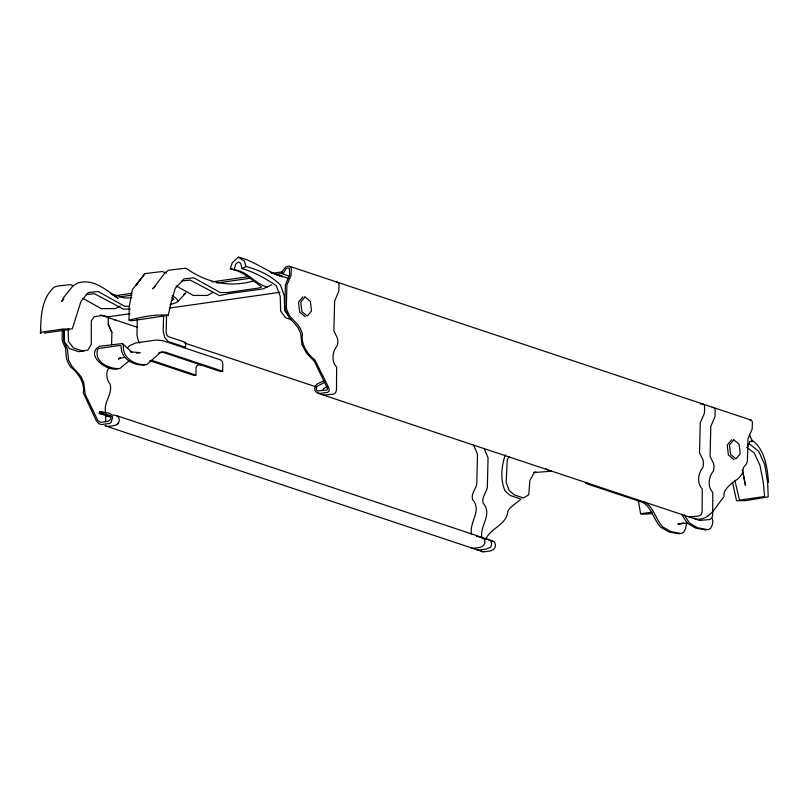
<?xml version="1.0" encoding="UTF-8"?>
<svg xmlns="http://www.w3.org/2000/svg" width="809" height="809" viewBox="0 0 809 809"><rect width="100%" height="100%" fill="white"/><g stroke="black" fill="none" stroke-linecap="round" stroke-linejoin="round"><path stroke-width="1.21" d="M289.167 278.579L270.439 272.33L282.483 276.779C266.96 271.935 254.329 260.741 238.281 257.171L232.173 262.804L230.302 268.709C242.619 271.106 251.933 279.742 261.55 286.973L258.374 288.105L227.653 292.484L220.372 292.605L193.847 277.831L184.078 278.883L175.341 288.206L171.134 302.202L168.221 315.338L133.354 320.566L130.421 320.728L129.046 320.051L129.288 306.318L132.282 289.743L144.983 273.573L162.265 271.541L166.593 273.058M62.323 329.314L62.111 337.909A7.514 4.348 81.9 0 0 63.284 343.512L65.59 348.264L66.368 357.912A23.309 16.635 38.3 0 0 70.909 367.276A26.97 19.254 38.3 0 1 83.287 392.871L96.291 420.64L98.688 423.623L101.449 424.604L109.528 423.451L111.005 422.622L112.582 417.697L111.834 414.805L109.7 413.348L99.649 411.508L99.214 413.338L110.732 417.171M63.81 330.214L63.628 337.687A7.514 4.348 81.9 0 0 64.801 343.299L67.471 349.71L68.543 359.954L71.688 365.992L80.758 376.266L83.731 382.414L85.178 394.317L97.808 420.417L100.387 422.399L108.467 421.246L110.823 419.113L110.469 415.897L109.266 415.169L99.214 413.338M105.666 421.823L105.817 415.796M105.878 413.379C102.662 402.74 112.724 394.731 110.206 384.427C106.424 379.502 105.291 372.615 109.154 367.407M108.204 318.2L108.254 324.288L111.885 332.418L111.581 344.846M137.328 318.999L136.943 334.997L138.44 341.368L139.826 342.925M163.57 316.481L163.206 331.245L164.702 337.616L168.171 341.499L185.554 347.294L185.676 342.419L168.292 336.625L166.806 334.966L166.158 332.236L166.583 315.004M149.726 360.662L193.857 375.376L195.879 375.093L196.061 367.771L196.739 366.022L198.134 365.051L201.795 364.525M158.726 352.876L160.293 352.218L163.388 352.461L220.645 371.553L222.667 371.27L222.839 363.949L222.364 361.593L220.928 360.015L163.135 340.751L156.531 339.992L135.588 342.986L129.582 345.665L127.418 347.971M324.551 380.513L317.745 383.658L315.52 385.741L314.63 388.866L315.449 391.718L319.666 393.467L327.746 392.314L329.263 390.717L328.646 387.481L314.832 359.833A26.97 19.254 38.3 0 1 302.445 334.238A23.309 16.635 38.3 0 0 297.914 324.874L289.855 316.258L287.559 311.516A7.514 4.348 81.9 0 1 286.386 305.903L286.902 285.041L291.038 275.535L291.311 269.346A3.752 2.943 -71.6 0 0 288.368 266.131L285.577 267.061L282.007 271.895L281.967 273.725L289.147 276.112M471.526 534.011C468.998 522.108 482.326 510.661 472.567 499.578C470.868 493.803 475.662 489.344 476.774 484.065L477.502 454.253L473.7 445.233M482.053 538.733C478.938 526.083 493.177 514.807 483.125 503.097C481.426 497.313 486.219 492.863 487.331 487.584L488.06 457.773L484.257 448.752M129.662 306.358L124.637 306.257L98.091 291.483L88.242 292.545L81.021 301.282L72.264 328.909L62.606 329.071L42.462 332.024L40.45 333.45C40.956 317.249 41.057 298.754 54.243 287.124L57.783 286.002L70.171 284.667L73.417 285.81M40.45 333.45L40.865 329.738M686.649 522.998L685.587 528.681L683.787 532.17L681.269 533.556L670.873 531.634L662.652 526.831C655.735 519.459 653.874 507.334 644.813 502.146M116.425 415.583L492.61 540.938L494.744 542.394L495.482 545.286C495.169 551.667 487.827 551.192 483.246 551.829L104.948 425.706L107.071 426.474C111.642 425.847 118.994 426.323 119.307 419.932L118.559 417.039L116.425 415.583L113.078 414.977M230.302 268.709L234.064 269.822L235.925 263.916L238.392 261.974L240.556 263.259L242.134 268.679C254.491 272.057 265.615 278.65 276.284 285.577L280.207 296.266L280.642 311.162L285.648 317.745L291.412 319.666M505.261 454.84C501.519 466.227 500.002 479.929 505.19 491.103L510.226 495.462L519.459 498.546M322.912 390.342L323.57 388.684L327.089 386.56M747.162 447.347L749.862 441.744L752.33 441.148L749.417 434.494M140.655 279.206L136.043 285.274L144.983 273.573M509.185 456.933L507.314 459.391L506.161 482.427L509.235 490.527L514.271 494.886L523.504 497.97L528.742 494.795L529.895 480.435L534.274 472.507L551.829 471.212M485.946 538.814C490.992 527.852 506.97 524.495 507.84 511.328C510.762 505.736 516.911 503.249 521.117 498.84M302.93 296.863L298.501 302.192L299.684 312.132L305.296 316.744M731.639 439.712L727.21 445.051L728.393 454.992L734.006 459.593M63.891 298.956L61.535 301.595L63.871 297.247L72.83 286.022L77.128 283.241C92.974 277.77 106.141 290.047 118.175 298.339L111.895 294.446M116.911 424.594L118.347 423.036M169.981 304.659L175.816 302.809L178.314 301.059L185.827 293L183.754 294.223M155.318 286.093L152.749 288.823L164.996 272.886L168.656 270.196L185.928 268.163C205.83 282.402 229.048 287.812 253.075 281.107M120.399 357.659L118.61 359.135L119.833 358.144L124.707 357.447M129.177 360.774L119.874 368.489C109.367 369.46 93.429 361.724 97.707 349.276L99.254 348.396L119.985 345.443L121.198 345.928C120.42 358.599 133.04 365.719 144.639 364.96M172.105 300.301L173.702 299.259L171.771 297.581M242.134 268.679L245.966 266.485C258.779 269.812 270.904 275.626 280.44 284.98L284.252 295.689L284.687 310.585L288.257 315.288M181.954 280.935L190.145 280.056L219.502 295.619L229.493 293.525L262.955 288.934L271.622 284.819M120.187 305.954L115.404 308.613L101.186 308.583L82.71 298.278M213.222 292.271L207.438 295.457L193.22 295.427L176.028 285.84M324.905 382.222L316.845 386.449L316.339 389.786L317.239 390.969L326.684 390.11L327.443 389.321L327.129 387.703L314.499 361.603L306.449 352.987L302 344.695L300.604 333.328L297.864 327.23L289.531 318.028L286.042 311.728A7.514 4.348 81.9 0 1 284.869 306.126L285.385 284.95L289.662 274.767L289.339 268.254A4.247 3.327 -71.6 0 0 286.194 268.588L283.474 272.967L275.707 274.615M129.046 320.051C141.666 317.29 155.237 313.852 168.221 315.338M638.331 500.407L640.597 513.705L652.054 512.188M683.423 523.008L677.831 524.232L687.589 522.847M533.576 472.416L535.882 471.96M83.853 350.702L78.685 351.672L69.453 348.588L64.457 342.005L64.093 329.597M115.707 295.619L131.958 293.303M211.988 281.886L248.252 276.708M272.006 273.321L282.007 271.895M119.408 296.913L131.918 295.133M216.943 282.998L250.699 278.185M130.097 313.69L107.627 316.895L103.198 315.419L94.41 316.673L91.296 320.768L91.316 344.189L87.898 350.125L82.73 351.096L73.498 348.012L68.492 341.428L68.128 329.02M170.052 307.996L279.924 292.312M44.192 333.106L69.341 329.516M136.458 353.199L140.149 352.663L130.077 351.814M183.056 347.658L185.554 347.294M700.442 404.045L701.727 403.863A3.752 2.943 -71.6 0 1 704.669 407.089L704.396 413.278L700.25 422.783L699.522 452.767L702.97 459.846A11.872 9.293 -71.6 0 1 702.778 467.642A14.764 11.559 -71.6 0 0 702.263 488.929L702.101 511.925L701.15 514.645L698.986 516.021L689.167 516.941M587.546 483.074L585.534 483.367L642.791 502.44C651.852 507.617 653.712 519.742 660.629 527.124L668.851 531.928L679.247 533.849M652.125 513.685L642.902 514.251L640.597 513.705M750.064 441.421L752.33 441.148M86.128 294.597L94.39 293.707L123.251 309.038L130.279 309.139M131.816 297.874L124.616 297.945L110.853 293.798M117.851 368.783C107.031 371.968 84.298 354.787 99.669 346.262L122.392 343.572L131.938 352.188M550.504 470.666L547.996 470.363L546.004 468.836M323.539 395.105L333.359 394.185L335.533 392.81L336.483 390.09L336.635 367.094A14.764 11.559 -71.6 0 1 337.161 345.807A11.872 9.293 -71.6 0 0 337.353 338.02L333.895 330.942L334.633 300.948L338.769 291.442L339.042 285.253A3.752 2.943 -71.6 0 0 336.099 282.028M105.939 415.573L111.521 416.595M476.461 536.397L482.053 537.419L484.187 538.875L484.925 541.767C484.611 548.158 477.27 547.683 472.689 548.31L470.575 547.541M484.308 538.845L488.778 539.664L490.911 541.12L491.65 544.012L490.699 547.117L486.391 549.028L478.301 550.181L476.835 549.624M489.253 540.321L492.61 540.938M706.035 530.026L695.639 528.105L687.407 523.302L681.613 514.231M114.403 319.808L115.879 320.142M267.637 287.104C254.956 284.192 247.655 271.015 234.064 269.822M289.865 266.404L750.964 420.043M100.367 314.964L137.611 327.372M184.321 342.945L316.056 386.844M317.634 393.134L699.714 520.46L709.533 519.53L711.708 518.154L712.658 515.444L712.81 492.448A14.764 11.559 -71.6 0 1 713.336 471.162A11.872 9.293 -71.6 0 0 713.528 463.365L710.08 456.286L710.808 426.303L714.944 416.797L715.217 410.608A3.752 2.943 -71.6 0 0 712.274 407.382M222.667 371.27L165.4 352.178L162.316 351.925L159.96 352.916L146.662 364.667C134.921 365.547 121.755 357.932 123.484 344.937L122.392 343.572M151.738 360.369L195.879 375.093M99.649 411.508L104.128 413.005M481.122 551.06L483.246 551.829M172.226 295.73L175.452 297.702L178.314 301.059M238.281 257.171L244.389 261.064L245.966 266.485M751.44 439.853C765.011 448.904 767.195 467.471 768.55 482.397M749.053 443.726L758.68 451.27L764.657 464.396L767.62 482.063L768.226 496.857L746.201 500.559L736.544 500.72L732.458 482.255M746.94 447.337L754.332 453.121L760.015 465.488L763.302 482.538L764.616 496.524L739.466 500.114L734.855 480.344M684.283 514.949L689.43 523.008L697.661 527.812L708.057 529.733L710.565 528.348C712.264 525.537 713.841 521.724 712.122 518.559M694.516 518.033L695.073 518.903C709.523 521.522 715.672 506.586 723.317 497.596L724.065 496.2A26.97 10.608 -25.8 0 1 737.495 479.211A23.309 9.172 -25.8 0 0 742.409 472.992L743.562 467.45L746.05 464.295A7.514 4.348 81.9 0 0 747.476 459.552L747.991 438.69L752.127 429.185L752.4 422.996A3.752 2.943 -71.6 0 0 749.458 419.77M108.254 324.288L111.885 332.418M742.349 469.716L745.483 485.531L743.006 472.365M305.003 296.974L300.756 302.091L301.888 311.627L307.268 316.046L311.516 310.929L310.383 301.393L305.003 296.974M733.712 439.833L729.465 444.95L730.598 454.486L735.978 458.895L740.225 453.778L739.092 444.252L733.712 439.833"/></g></svg>
